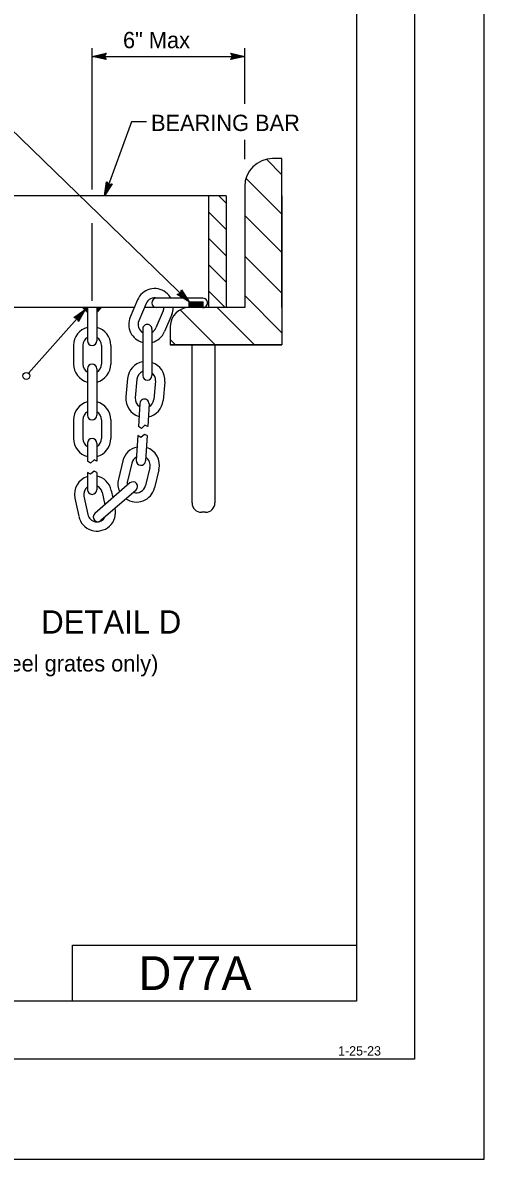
# Model space of a CAD drawing. Extents: x -894 to 866, y -472 to 714.
# Drawn here: x 667.5 to 866, y -472.4 to 15.9 of the extents above; entities that cross this region are included whole.
import ezdxf

# ---------------------------------------------------------------- set-up
doc = ezdxf.new("R2010")
doc.units = 0
for name, color, linetype in [('60 Nongeo Data', 7, 'Continuous'), ('border_PLOTTING-ELEMENTS', 7, 'Continuous'), ('border_rw_22x34_Cut_Lines', 7, 'Continuous'), ('border_SHEET', 7, 'Continuous'), ('border_WITHIN-BORDER-anno', 7, 'Continuous'), ('df_DETAIL-anno', 7, 'Continuous'), ('str_Misc-Steel-A', 7, 'Continuous')]:
    doc.layers.add(name, color=color, linetype=linetype)

# ---------------------------------------------------------------- blocks, each defined once
blk = doc.blocks.new('AHT')
at = {"layer": '60 Nongeo Data'}
blk.add_lwpolyline([(-5.9055, 1.3189), (0, 0), (-5.9059, -1.3094), (-5.6957, -0.9602), (-1.3693, -0.0035), (-5.6968, 0.9693), (-5.4886, 0.6205), (-2.7193, 0.002), (-5.4858, -0.6114), (-5.2756, -0.2622), (-4.0791, 0.0031), (-5.2799, 0.2713), (-5.1181, 0), (-5.9059, -1.3094), (-5.1181, 0)], close=True, dxfattribs=at)

msp = doc.modelspace()

# ---------------------------------------------------------------- linework, layer by layer
at = {"layer": 'border_PLOTTING-ELEMENTS'}
for points in [[(-894.04, -472.44), (865.96, -472.44), (865.96, 713.56), (-894.04, 713.56)], [(-864.04, 670.56), (835.96, 670.56), (835.96, -429.44), (-864.04, -429.44)]]:
    msp.add_lwpolyline(points, close=True, dxfattribs=at)
at = {"layer": 'border_rw_22x34_Cut_Lines'}
msp.add_lwpolyline([(-864.04, 670.56), (835.96, 670.56), (835.96, -429.44), (-864.04, -429.44)], close=True, dxfattribs=at)
at = {"layer": 'border_SHEET'}
for p, q in [((810.96, 645.56), (810.96, -404.44)), ((688.93, -404.44), (688.93, -380.44)), ((688.93, -380.44), (810.93, -380.44)), ((810.96, -404.44), (-814.04, -404.44))]:
    msp.add_line(p, q, dxfattribs=at)
at = {"layer": 'df_DETAIL-anno'}
for p, q in [((697.35, -55.8), (697.35, 4.94)), ((762.97, -18.92), (762.97, 4.94)), ((697.35, 1.44), (762.97, 1.44)), ((762.97, -42.78), (762.97, -34.38)), ((697.35, -103.63), (697.35, -70.3)), ((670, -134.74), (694.41, -107.26))]:
    msp.add_line(p, q, dxfattribs=at)
for points in [[(631.41, -29.23), (662.02, -29.23), (739.03, -104)], [(720.67, -26.68), (714.23, -26.68), (702.73, -58.5)]]:
    msp.add_lwpolyline(points, dxfattribs=at)
for points in [[(705.98, -53.39), (702.73, -58.5), (703.51, -52.5), (703.77, -52.82), (703.2, -57.21), (705.58, -53.47), (705.18, -53.55), (703.66, -55.94), (704.02, -53.13), (704.28, -53.45), (704.12, -54.67), (704.78, -53.63), (704.47, -53.69), (703.51, -52.5), (704.47, -53.69)], [(735.71, -98.94), (739.03, -104), (733.88, -100.83), (734.28, -100.72), (738.05, -103.05), (735.62, -99.34), (735.52, -99.73), (737.08, -102.1), (734.67, -100.62), (735.06, -100.51), (736.11, -101.16), (735.43, -100.13), (735.36, -100.43), (733.88, -100.83), (735.36, -100.43)], [(689.5, -110.8), (694.41, -107.26), (691.46, -112.54), (691.34, -112.15), (693.5, -108.28), (689.9, -110.87), (690.3, -110.95), (692.6, -109.29), (691.22, -111.77), (691.1, -111.38), (691.69, -110.31), (690.7, -111.03), (691.01, -111.09), (691.46, -112.54), (691.01, -111.09)]]:
    msp.add_lwpolyline(points, close=True, dxfattribs=at)
msp.add_circle((669.03, -135.88), 1.5, dxfattribs=at)
at = {"layer": 'str_Misc-Steel-A'}
for p, q in [((778.97, -42.5), (774.97, -42.5)), ((778.97, -42.5), (774.97, -42.5)), ((778.97, -58.5), (778.97, -42.5)), ((778.97, -58.5), (778.97, -42.5)), ((754.97, -58.5), (624.05, -58.5)), ((747.34, -58.5), (747.34, -106.5)), ((751.81, -58.5), (754.97, -61.66)), ((754.97, -58.5), (754.97, -106.5)), ((762.97, -54.5), (762.97, -58.5)), ((762.97, -54.5), (762.97, -58.5)), ((762.97, -58.5), (762.97, -106.5)), ((762.97, -58.5), (762.97, -106.5)), ((778.97, -58.5), (778.97, -106.5)), ((778.97, -106.5), (778.97, -58.5)), ((747.34, -65.34), (754.97, -72.98)), ((747.34, -76.65), (754.97, -84.29)), ((747.34, -87.97), (754.97, -95.6)), ((745, -102.5), (725, -102.5)), ((747.34, -99.28), (754.56, -106.5)), ((715.47, -106.5), (624.05, -106.5)), ((695.35, -108.6), (693.26, -106.5)), ((695.35, -108.03), (693.82, -106.5)), ((695.35, -107.47), (694.39, -106.5)), ((695.35, -106.9), (694.95, -106.5)), ((695.35, -106.5), (695.35, -120.75)), ((699.35, -106.5), (699.35, -120.75)), ((699.75, -106.5), (699.35, -106.9)), ((700.32, -106.5), (699.35, -107.47)), ((700.88, -106.5), (699.35, -108.03)), ((701.45, -106.5), (699.35, -108.6)), ((716.86, -103.22), (713.73, -110.59)), ((720.54, -104.78), (717.42, -112.15)), ((754.97, -106.5), (719.81, -106.5)), ((745.03, -106.5), (725, -106.5)), ((762.97, -106.5), (738.97, -106.5)), ((762.97, -106.5), (738.97, -106.5)), ((739.03, -106.5), (739.03, -104)), ((739.03, -104), (745.03, -104)), ((739.43, -106.5), (739.43, -104)), ((739.83, -106.5), (739.83, -104)), ((740.23, -106.5), (740.23, -104)), ((740.63, -106.5), (740.63, -104)), ((741.03, -106.5), (741.03, -104)), ((741.43, -106.5), (741.43, -104)), ((741.83, -106.5), (741.83, -104)), ((742.23, -106.5), (742.23, -104)), ((742.63, -106.5), (742.63, -104)), ((743.03, -106.5), (743.03, -104)), ((743.43, -106.5), (743.43, -104)), ((743.83, -106.5), (743.83, -104)), ((744.23, -106.5), (744.23, -104)), ((744.63, -106.5), (744.63, -104)), ((745.03, -106.5), (745.03, -104)), ((778.97, -106.5), (778.97, -122.5)), ((778.97, -106.5), (778.97, -122.5)), ((727.9, -107.9), (724.78, -115.27)), ((731.59, -109.46), (728.47, -116.83)), ((719.09, -115.71), (719.09, -135.71)), ((723.09, -115.68), (723.09, -135.71)), ((730.97, -114.5), (730.97, -122.5)), ((689.35, -122.75), (689.35, -130.75)), ((693.35, -122.75), (693.35, -130.75)), ((701.35, -122.75), (701.35, -130.75)), ((705.35, -122.75), (705.35, -130.75)), ((778.97, -122.5), (730.97, -122.5)), ((730.97, -122.5), (778.97, -122.5)), ((740.32, -190.45), (740.32, -122.45)), ((750.15, -122.45), (750.15, -190.45)), ((695.35, -132.75), (695.35, -152.75)), ((699.35, -132.75), (699.35, -152.75)), ((712.63, -136.94), (711.9, -144.91)), ((716.61, -137.31), (715.88, -145.27)), ((724.58, -138.04), (723.85, -146)), ((728.56, -138.4), (727.83, -146.37)), ((717.84, -147.67), (717.23, -157.59)), ((721.84, -147.92), (721.24, -157.59)), ((689.35, -154.75), (689.35, -162.75)), ((693.35, -154.75), (693.35, -162.75)), ((701.35, -154.75), (701.35, -162.75)), ((705.35, -154.75), (705.35, -162.75)), ((695.35, -164.75), (695.35, -172.47)), ((699.35, -164.75), (699.35, -172.47)), ((716.98, -161.51), (716.32, -172.16)), ((720.99, -161.52), (720.32, -172.41)), ((710.55, -172.39), (708.65, -180.17)), ((714.43, -173.34), (712.54, -181.11)), ((722.21, -175.23), (720.31, -183)), ((695.35, -177.32), (695.35, -184.75)), ((699.35, -177.32), (699.35, -184.75)), ((726.09, -176.18), (724.2, -183.95)), ((713.61, -181.86), (698.52, -194.99)), ((716.23, -184.88), (701.14, -198.01)), ((705.59, -185.06), (706.27, -188.25)), ((689.94, -188.37), (691.59, -196.19)), ((693.85, -187.54), (695.51, -195.37)), ((701.68, -185.88), (702.81, -191.25)), ((746.15, -194.45), (744.32, -194.45))]:
    msp.add_line(p, q, dxfattribs=at)
for points in [[(778.97, -49.45), (772.32, -42.8)], [(778.97, -66.42), (763.51, -50.96)], [(779.01, -82.98), (763.01, -66.98)], [(778.97, -100.36), (762.97, -84.36)], [(778.97, -117.33), (762.97, -101.33)], [(767.17, -122.5), (751.17, -106.5)], [(750.2, -122.5), (735.16, -107.47)], [(733.23, -122.5), (730.97, -120.25)], [(720.98, -161.51), (719.81, -160.98), (718.33, -162.32), (716.98, -161.51)], [(721.23, -157.59), (720.06, -157.05), (718.58, -158.39), (717.23, -157.59)], [(699.35, -172.47), (698.18, -171.93), (696.7, -173.28), (695.35, -172.47)], [(699.35, -177.32), (698.18, -176.78), (696.7, -178.12), (695.35, -177.32)]]:
    msp.add_lwpolyline(points, dxfattribs=at)
for centre, radius, start, end in [((774.97, -54.5), 12, 90, 180), ((774.97, -54.5), 12, 90, 180), ((724.22, -106.34), 8, 52.5563, 157.0337), ((724.22, -106.34), 4, 73.7949, 157.0337), ((725, -104.5), 2, 90.0001, 269.997), ((724.22, -106.34), 8, 28.6949, 52.5563), ((745, -104.5), 2, 269.1949, 90), ((724.22, -106.34), 4, 336.7802, 357.7285), ((738.97, -114.5), 8, 90, 180), ((738.97, -114.5), 8, 90, 180), ((724.22, -106.34), 8, 337.0337, 358.8645), ((721.1, -113.71), 8, 157.0337, 255.4184), ((721.1, -113.71), 4, 157.0337, 239.7659), ((697.35, -122.75), 8, 104.4775, 180), ((697.35, -122.75), 8, 0, 75.5225), ((721.09, -115.71), 2, 359.1949, 180), ((721.1, -113.71), 4, 299.7646, 337.0337), ((721.1, -113.71), 8, 284.3721, 337.0337), ((697.35, -122.75), 4, 120, 180), ((697.35, -120.75), 2, 180, 0), ((697.35, -122.75), 4, 0, 60), ((697.35, -130.75), 8, 180, 255.5225), ((697.35, -130.75), 4, 180, 240), ((697.35, -132.75), 2, 0, 180), ((697.35, -130.75), 4, 300, 0), ((697.35, -130.75), 8, 284.4775, 0), ((720.59, -137.67), 8, 100.8674, 174.7732), ((720.59, -137.67), 8, 354.7731, 71.8536), ((720.59, -137.67), 4, 112.1522, 174.7732), ((721.09, -135.71), 2, 180.0001, 359.997), ((720.59, -137.67), 4, 354.7731, 51.4717), ((719.87, -145.64), 8, 174.7731, 252.7622), ((719.87, -145.64), 4, 174.7731, 238.2065), ((719.84, -147.79), 2, 356.4477, 176.4477), ((719.87, -145.64), 8, 281.7199, 354.7731), ((719.87, -145.64), 4, 298.2379, 354.7731), ((697.35, -154.75), 8, 104.4775, 180), ((697.35, -154.75), 4, 120, 180), ((697.35, -154.75), 8, 0, 75.5225), ((697.35, -154.75), 4, 0, 60), ((697.35, -152.75), 2, 180, 0), ((697.35, -152.75), 2, 180, 0), ((697.35, -162.75), 8, 180, 255.5225), ((697.35, -162.75), 4, 180, 240), ((697.35, -164.75), 2, 0, 180), ((697.35, -162.75), 4, 300, 0), ((697.35, -162.75), 8, 284.4775, 0), ((718.32, -174.28), 8, 101.8441, 166.32), ((718.32, -174.28), 4, 118.5205, 166.3199), ((718.32, -174.28), 4, 346.3199, 58.4775), ((718.32, -174.28), 8, 346.32, 72.8854), ((718.32, -172.28), 2, 176.4477, 356.4477), ((697.77, -186.71), 8, 107.5605, 191.9385), ((697.77, -186.71), 8, 11.9385, 78.5632), ((716.43, -182.06), 8, 166.32, 206.5478), ((697.77, -186.71), 4, 127.1154, 191.9392), ((697.35, -184.75), 2, 180, 0), ((697.35, -184.75), 2, 180, 0), ((697.77, -186.71), 4, 11.9392, 66.6357), ((716.43, -182.06), 8, 235.5029, 346.32), ((716.43, -182.06), 4, 166.3199, 191.0253), ((714.92, -183.37), 2, 311.0261, 131.0261), ((716.43, -182.06), 4, 251.0251, 346.3199), ((699.42, -194.54), 8, 191.9385, 13.097), ((699.83, -196.5), 2, 131.0261, 311.0261), ((744.32, -190.45), 4, 180, 270), ((746.15, -190.45), 4, 270, 0), ((699.42, -194.54), 4, 191.9392, 331.5131)]:
    msp.add_arc(centre, radius, start, end, dxfattribs=at)

# ---------------------------------------------------------------- block references
at = {"layer": 'df_DETAIL-anno', "xscale": 1.0169491815980631, "yscale": 1.0120610569569686, "rotation": 180}
msp.add_blockref('AHT', (697.35, 1.44), dxfattribs=at)
at = {"layer": 'df_DETAIL-anno', "xscale": 1.0169491815980631, "yscale": 1.0120610569569686}
msp.add_blockref('AHT', (762.97, 1.44), dxfattribs=at)

# ---------------------------------------------------------------- texts
at = {"layer": 'border_WITHIN-BORDER-anno'}
for s, height, p in [('D77A', 14.5, (717.36, -399.69)), ('1-25-23', 4, (803.11, -427.86))]:
    msp.add_text(s, height=height, dxfattribs=at).set_placement(p)
at = {"layer": 'df_DETAIL-anno'}
for s, height, p in [('6" Max', 7, (710.63, 4.94)), ('BEARING BAR', 7, (722.68, -30.63)), ('DETAIL D', 10, (675.48, -246.58)), ('(Steel grates only)', 7, (649.88, -262.88))]:
    msp.add_text(s, height=height, dxfattribs=at).set_placement(p)

doc.saveas('drawing.dxf')
